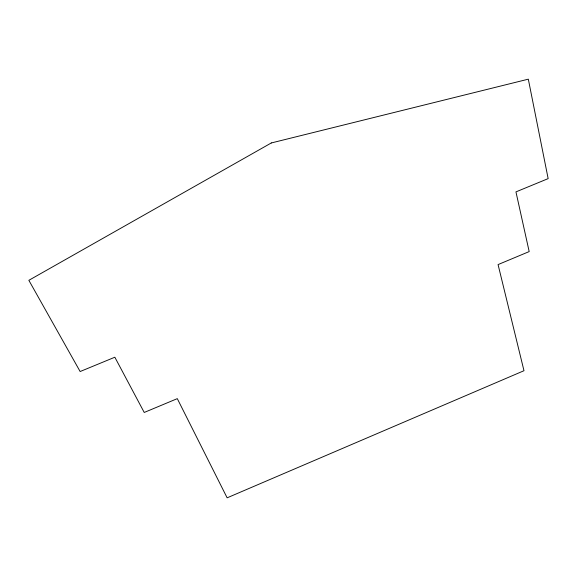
<?xml version="1.0" encoding="UTF-8"?>
<svg xmlns="http://www.w3.org/2000/svg" width="577" height="577" viewBox="0 0 577 577"><rect width="100%" height="100%" fill="white"/><g stroke="black" fill="none" stroke-linecap="round" stroke-linejoin="round"><path stroke-width="0.87" d="M271.298 142.959L28.85 280.314L80.138 371.53L114.845 357.221L144.228 412.461L177.298 398.642L227.136 497.828L523.981 370.715L498.066 264.591L529.181 251.586L515.953 191.889L548.15 178.618L528.316 79.172L271.298 142.959"/></g></svg>
